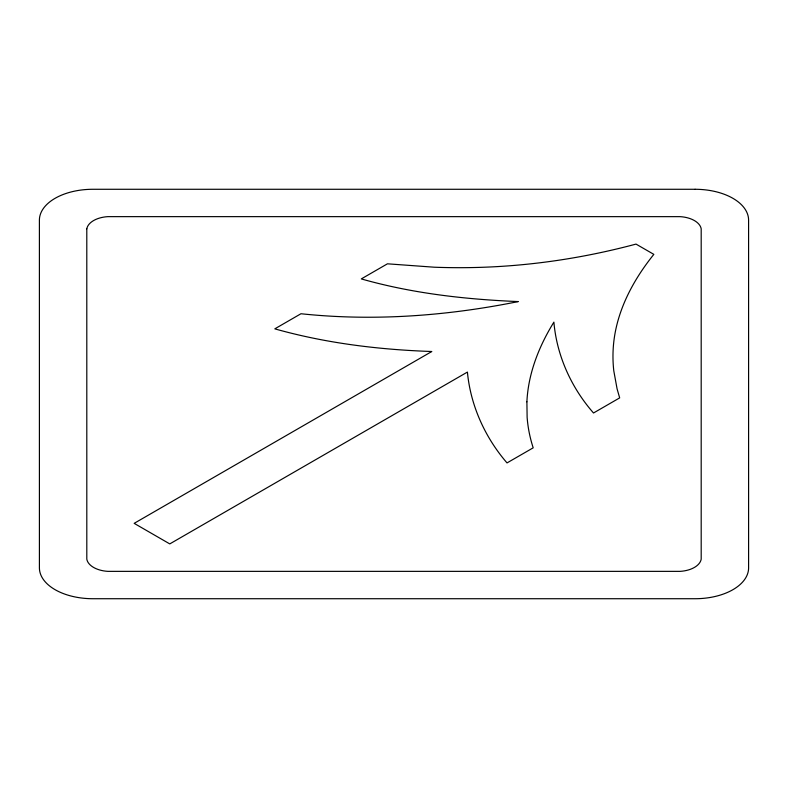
<?xml version="1.0" encoding="UTF-8"?>
<svg xmlns="http://www.w3.org/2000/svg" width="788" height="788" viewBox="0 0 788 788"><rect width="100%" height="100%" fill="white"/><g stroke="black" fill="none" stroke-linecap="round" stroke-linejoin="round"><path stroke-width="1.18" d="M526.896 401.821L527.123 417.305A374.684 216.316 0 0 0 533.19 447.82L507.019 462.92C485.073 437.537 470.564 405.584 467.412 372.074L169.775 543.907L134.167 523.35L431.794 351.507C378.87 349.685 325.868 343.233 274.805 328.852L300.967 313.742A369.818 213.509 0 0 0 340.052 316.638C399.802 319.199 459.719 313.407 518.277 301.577C465.393 299.391 412.331 293.431 361.288 278.913L387.45 263.813L434.286 267.211A385.48 222.551 0 0 0 496.568 266.649C543.671 263.99 590.458 256.287 636.024 244.093L653.833 254.366C635.02 277.78 619.831 304.986 614.768 334.89A385.46 222.541 0 0 0 613.793 370.843L617.083 388.858L619.673 397.881L593.512 412.991C571.339 387.755 556.781 355.713 553.895 322.134C539.041 346.159 528.226 373.354 526.896 401.821M86.798 228.825L86.808 559.175A23.591 13.623 0 0 0 107.907 571.359L680.103 571.359A23.591 13.623 0 0 0 701.192 559.175L701.192 228.816A23.591 13.623 0 0 0 680.093 216.651L107.897 216.641A23.591 13.623 0 0 0 86.808 228.825M695.095 189.278L92.905 189.278A53.505 30.89 0 0 0 39.4 220.404L39.41 567.596A53.505 30.89 0 0 0 92.905 598.722L695.095 598.722A53.505 30.89 0 0 0 748.6 567.468L748.59 220.157A53.505 30.89 0 0 0 695.095 189.278"/></g></svg>
